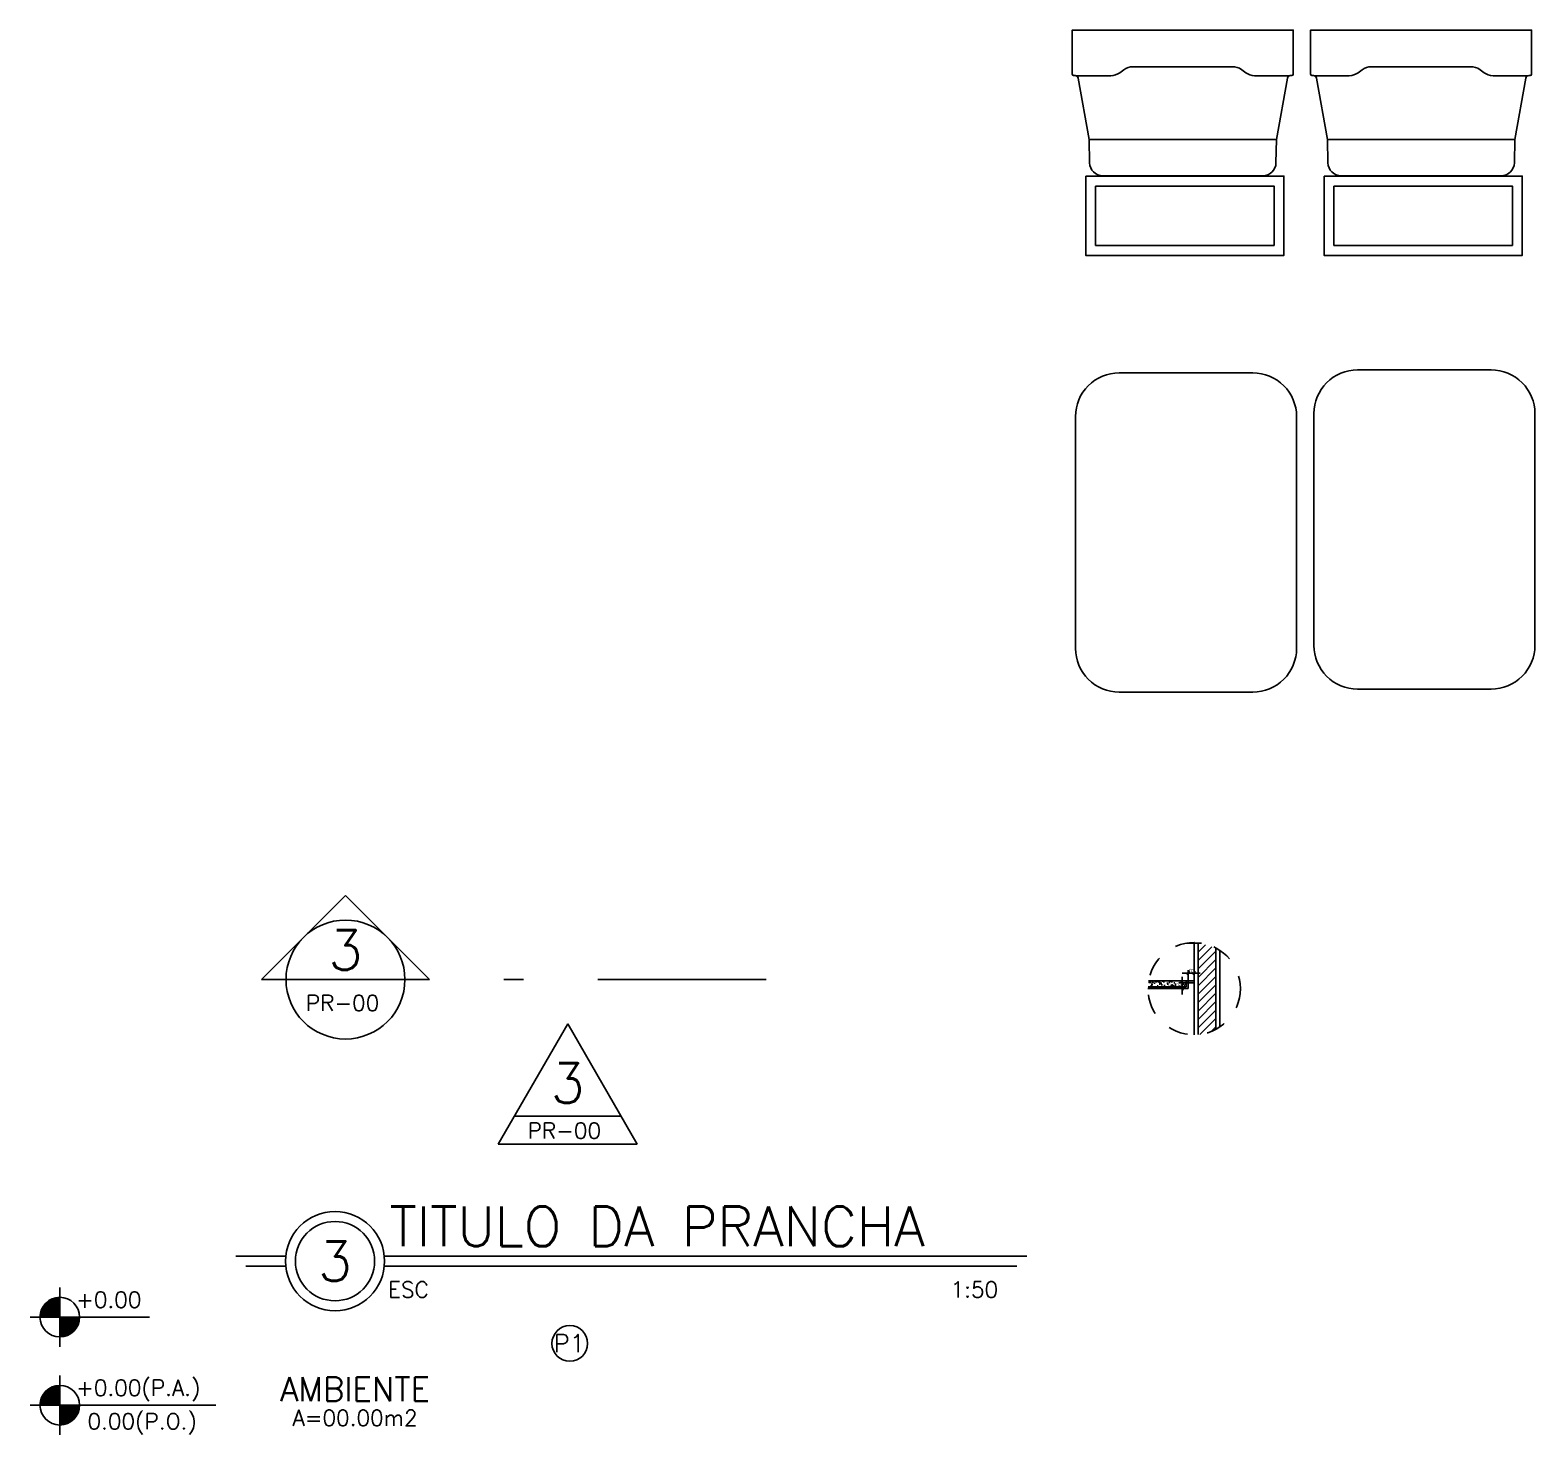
# Model space of a CAD drawing. Header units: millimetres. Extents: x 1974 to 2225, y 1614 to 1800.
# Drawn here: x 1998.93 to 2006.52, y 1648.82 to 1655.91 of the extents above; entities that cross this region are included whole.
import ezdxf
from ezdxf.enums import TextEntityAlignment as Align

# ---------------------------------------------------------------- set-up
doc = ezdxf.new("R2010")
doc.units = ezdxf.units.MM
doc.header["$LTSCALE"] = 0.03
doc.header["$PDMODE"] = 34
doc.linetypes.add('DASHDOT', pattern=[25.4, 12.7, -6.35, 0, -6.35])
doc.linetypes.add('HIDDEN', pattern=[9.525, 6.35, -3.175])
for name, color, linetype in [('COTA Forro', 250, 'Continuous'), ('Forro de Gesso', 3, 'Continuous'), ('PL09', 9, 'Continuous'), ('PL3', 3, 'Continuous'), ('PL6', 6, 'Continuous'), ('Texto', 4, 'Continuous')]:
    doc.layers.add(name, color=color, linetype=linetype)
doc.styles.add('AMB50', font='ROMANS.SHX', dxfattribs={"height": 0.12})
doc.styles.add('COTA50', font='ROMANS.shx', dxfattribs={"height": 0.08})
doc.styles.get("Standard").update_dxf_attribs({"font": 'arial.ttf'})
doc.styles.add('TIT50', font='ROMANS.SHX', dxfattribs={"height": 0.2})
doc.dimstyles.new('TICK01', dxfattribs={"dimscale": 0, "dimtxt": 2, "dimasz": 1.5, "dimexe": 0.18, "dimexo": 0.06, "dimgap": 0.09, "dimtad": 1, "dimzin": 4, "dimdsep": 46, "dimtxsty": 'Standard', "dimblk": 'TICK1', "dimcen": 0.09, "dimclrd": 256, "dimclre": 256, "dimclrt": 4, "dimaunit": 1, "dimadec": 0, "dimazin": 0, "dimtfac": 1, "dimtix": 1, "dimtmove": 2, "dimatfit": 3, "dimldrblk": 'TICK1', "dimfxl": 1, "dimtolj": 1, "dimtzin": 12, "dimarcsym": 0})

# ---------------------------------------------------------------- blocks, each defined once
blk = doc.blocks.new('CORTE50')
at = {"layer": 'PL3'}
for p, q in [((-0.4243, 0), (0, 0.4243)), ((0.4243, 0), (0, 0.4243)), ((0.4243, 0), (-0.4243, 0)), ((0.8985, 0), (0.7985, 0)), ((2.1213, 0), (1.2728, 0))]:
    blk.add_line(p, q, dxfattribs=at)
blk.add_circle((0, 0), 0.3, dxfattribs=at)
blk = doc.blocks.new('VISTA50')
at = {"layer": 'PL3'}
for p, q in [((0, 0), (-0.35, -0.6062)), ((0.35, -0.6062), (0, 0)), ((-0.2692, -0.4662), (0.2692, -0.4662)), ((-0.35, -0.6062), (0.35, -0.6062))]:
    blk.add_line(p, q, dxfattribs=at)
blk = doc.blocks.new('CX1000LT')
for p, q in [((0.3175, 0.52), (0.2975, 0.535)), ((0.5401, 0.505), (0.3625, 0.505)), ((-0.4721, 0.183), (0.4721, 0.183))]:
    blk.add_line(p, q)
blk.add_lwpolyline([(0.5575, 0.5124), (0.5575, 0.735), (-0.5575, 0.735), (-0.5575, 0.5124, 0.409111), (-0.5506, 0.5054), (-0.5424, 0.5052, -0.35809), (-0.5279, 0.4929), (-0.4721, 0.183), (-0.4701, 0.0658, 0.409111), (-0.4031, 0), (0.4031, 0, 0.409111), (0.4701, 0.0658), (0.4721, 0.183), (0.5279, 0.4929, -0.35809), (0.5424, 0.5052), (0.5506, 0.5054, 0.409111)], format="xyb", close=True)
blk.add_lwpolyline([(-0.5401, 0.505), (-0.3625, 0.505, 0.162278), (-0.3175, 0.52), (-0.2975, 0.535, -0.162278), (-0.2525, 0.55), (0.2475, 0.55, -0.179444), (0.2975, 0.5352)], format="xyb")
blk.add_arc((0.3625, 0.58), 0.075, 233.1301, 270)
blk = doc.blocks.new('TICK1')
for p, q in [((-1, 0), (1, 0)), ((0.5, 0.5), (-0.5, -0.5)), ((0, 1), (0, -1))]:
    blk.add_line(p, q)
blk = doc.blocks.new('*D818')
at = {"layer": 'COTA Forro', "linetype": 'HIDDEN', "lineweight": -2, "transparency": 16777216}
for p, q in [((2004.7697, 1651.1026), (2004.7374, 1651.1026)), ((2004.7697, 1651.0726), (2004.7374, 1651.0726))]:
    blk.add_line(p, q, dxfattribs=at)
at = {"layer": 'COTA Forro', "lineweight": -2, "transparency": 16777216}
for p, q in [((2004.7392, 1651.1176), (2004.7392, 1651.1326)), ((2004.7392, 1651.0726), (2004.7392, 1651.1026)), ((2004.7392, 1651.0576), (2004.7392, 1651.0426))]:
    blk.add_line(p, q, dxfattribs=at)
at = {"layer": 'DEFPOINTS', "color": 0, "transparency": 16777216}
for p in [(2004.7392, 1651.1026), (2004.7703, 1651.1026), (2004.7703, 1651.0726)]:
    blk.add_point(p, dxfattribs=at)
at = {"layer": 'COTA Forro', "lineweight": -2, "transparency": 16777216, "xscale": 0.015, "yscale": 0.015, "zscale": 0.015}
for p, rotation in [((2004.7392, 1651.1026), 270), ((2004.7392, 1651.0726), 90)]:
    blk.add_blockref('TICK1', p, dxfattribs=dict(at, rotation=rotation))
at = {"layer": 'COTA Forro', "color": 4, "transparency": 16777216, "insert": (2004.728, 1651.0876), "char_height": 0.02, "attachment_point": 5, "rotation": 90}
blk.add_mtext('\\A1;.03', dxfattribs=at)
blk = doc.blocks.new('*D819')
at = {"layer": 'COTA Forro', "linetype": 'HIDDEN', "lineweight": -2, "transparency": 16777216}
for p, q in [((2004.7703, 1651.1032), (2004.7703, 1651.153)), ((2004.8003, 1651.1214), (2004.8003, 1651.153))]:
    blk.add_line(p, q, dxfattribs=at)
at = {"layer": 'COTA Forro', "lineweight": -2, "transparency": 16777216}
for p, q in [((2004.7553, 1651.1512), (2004.7403, 1651.1512)), ((2004.7703, 1651.1512), (2004.8003, 1651.1512)), ((2004.8153, 1651.1512), (2004.8303, 1651.1512))]:
    blk.add_line(p, q, dxfattribs=at)
at = {"layer": 'DEFPOINTS', "color": 0, "transparency": 16777216}
for p in [(2004.7703, 1651.1026), (2004.8003, 1651.1512), (2004.8003, 1651.1208)]:
    blk.add_point(p, dxfattribs=at)
at = {"layer": 'COTA Forro', "lineweight": -2, "transparency": 16777216, "xscale": 0.015, "yscale": 0.015, "zscale": 0.015}
blk.add_blockref('TICK1', (2004.7703, 1651.1512), dxfattribs=at)
at = {"layer": 'COTA Forro', "lineweight": -2, "transparency": 16777216, "xscale": 0.015, "yscale": 0.015, "zscale": 0.015, "rotation": 180}
blk.add_blockref('TICK1', (2004.8003, 1651.1512), dxfattribs=at)
at = {"layer": 'COTA Forro', "color": 4, "transparency": 16777216, "insert": (2004.7853, 1651.1623), "char_height": 0.02, "attachment_point": 5}
blk.add_mtext('\\A1;.03', dxfattribs=at)

msp = doc.modelspace()

# ---------------------------------------------------------------- hatches: boundary and pattern name
at = {"layer": 'Forro de Gesso'}
h = msp.add_hatch(dxfattribs=at)
h.set_pattern_fill('_USER', color=251, scale=0.03, angle=45, pattern_type=0)
h.set_pattern_definition([(45, (1340.733474, 777.71071), (-0.0212132034, 0.0212132034), [])])
edge = h.paths.add_edge_path()
edge.add_line((2004.9103, 1651.278), (2004.8203, 1651.3047))
edge.add_line((2004.8203, 1651.3047), (2004.8203, 1650.8405))
edge.add_arc((2004.8003, 1651.0726), 0.233, 274.92439, 298.17237)
edge.add_line((2004.9103, 1650.8672), (2004.9103, 1651.278))
h = msp.add_hatch(color=9, dxfattribs=at)
h.dxf.hatch_style = 1
h.paths.add_polyline_path([(2004.7703, 1651.0726), (2004.7703, 1651.1026), (2004.8003, 1651.1026), (2004.8003, 1651.1126), (2004.7603, 1651.1126), (2004.7603, 1651.0826), (2004.5675, 1651.0826, 0.010734), (2004.5673, 1651.0726)])
h = msp.add_hatch(dxfattribs=at)
h.set_pattern_fill('AR-SAND', color=251, scale=0.0005)
h.set_pattern_definition([(37.5, (1340.4807, 777.952839), (-0.00080001565, 0.02447066187), [0, -0.019304, 0, -0.02159, 0, -0.0206375]), (7.5, (1340.4807, 777.95284), (0.0224761642, 0.035841255), [0, -0.010414, 0, -0.017399, 0, -0.0066675]), (327.5, (1340.46508, 777.952839), (0.0395496185, 7.185923e-05), [0, -0.00635, 0, -0.02286, 0, -0.029845]), (317.5, (1340.46508, 777.95284), (0.0381778226, 0.0111464662), [0, -0.003175, 0, -0.014986, 0, -0.017145])])
h.paths.add_polyline_path([(2004.7603, 1651.0826), (2004.7603, 1651.1126), (2004.5707, 1651.1126, 0.032412), (2004.5675, 1651.0826)])

# ---------------------------------------------------------------- linework, layer by layer
at = {"color": 6}
for p, q in [((1999.9664, 1649.7228), (2000.2177, 1649.7228)), ((2000.7152, 1649.7228), (2003.9561, 1649.7228))]:
    msp.add_line(p, q, dxfattribs=at)
at = {"color": 2}
for p, q in [((2000.0164, 1649.6728), (2000.2177, 1649.6728)), ((2000.7152, 1649.6728), (2003.9061, 1649.6728))]:
    msp.add_line(p, q, dxfattribs=at)
at = {"color": 6}
msp.add_circle((2000.4664, 1649.6978), 0.25, dxfattribs=at)
at = {"color": 2}
msp.add_circle((2000.4664, 1649.6978), 0.2, dxfattribs=at)
at = {"layer": 'Forro de Gesso', "color": 2}
for p, q in [((2004.7631, 1651.3026), (2004.8375, 1651.3026)), ((2004.8003, 1651.3026), (2004.8003, 1650.8396)), ((2004.9303, 1651.2659), (2004.9303, 1650.8792))]:
    msp.add_line(p, q, dxfattribs=at)
at = {"layer": 'Forro de Gesso', "color": 6}
for p, q in [((2004.8203, 1651.3026), (2004.8203, 1650.8405)), ((2004.9103, 1651.278), (2004.9103, 1650.8672)), ((2004.7603, 1651.1126), (2004.5707, 1651.1126))]:
    msp.add_line(p, q, dxfattribs=at)
at = {"layer": 'Forro de Gesso'}
for p, q in [((2004.5675, 1651.0826), (2004.7603, 1651.0826)), ((2004.7603, 1651.1126), (2004.8003, 1651.1126)), ((2004.7603, 1651.1126), (2004.7603, 1651.0826)), ((2004.7703, 1651.1026), (2004.8003, 1651.1026)), ((2004.7703, 1651.1026), (2004.7703, 1651.0726)), ((2004.5673, 1651.0726), (2004.7703, 1651.0726))]:
    msp.add_line(p, q, dxfattribs=at)
at = {"layer": 'Forro de Gesso', "color": 6, "linetype": 'DASHDOT', "ltscale": 0.1}
msp.add_circle((2004.8003, 1651.0726), 0.233, dxfattribs=at)
at = {"layer": 'PL09', "const_width": 0.1}
for points in [[(1999.0783, 1649.4656, 0.414214), (1999.0283, 1649.4156, 1)], [(1999.0783, 1649.3656, 0.414214), (1999.1283, 1649.4156, 1)], [(1999.0783, 1649.0212, 0.414214), (1999.0283, 1648.9712, 1)], [(1999.0783, 1648.9212, 0.414214), (1999.1283, 1648.9712, 1)]]:
    msp.add_lwpolyline(points, format="xyb", dxfattribs=at)
at = {"layer": 'PL3'}
for p, q in [((1999.0783, 1649.2656), (1999.0783, 1649.5656)), ((1998.9283, 1649.4156), (1999.5308, 1649.4156)), ((1999.0783, 1648.8212), (1999.0783, 1649.1212)), ((1998.9283, 1648.9712), (1999.8652, 1648.9712))]:
    msp.add_line(p, q, dxfattribs=at)
for centre, radius in [((1999.0783, 1649.4156), 0.1), ((2001.6508, 1649.2827), 0.09), ((1999.0783, 1648.9712), 0.1)]:
    msp.add_circle(centre, radius, dxfattribs=at)
at = {"layer": 'PL6'}
for points in [[(2004.2534, 1655.172), (2004.2534, 1654.772), (2005.2534, 1654.772), (2005.2534, 1655.172)], [(2004.3034, 1655.122), (2004.3034, 1654.822), (2005.2034, 1654.822), (2005.2034, 1655.122)], [(2005.4557, 1655.172), (2005.4557, 1654.772), (2006.4557, 1654.772), (2006.4557, 1655.172)], [(2005.5057, 1655.122), (2005.5057, 1654.822), (2006.4057, 1654.822), (2006.4057, 1655.122)]]:
    msp.add_lwpolyline(points, close=True, dxfattribs=at)
for points in [[(2005.4042, 1652.8041, 0.414214), (2005.6242, 1652.5841), (2006.2992, 1652.5841, 0.414214), (2006.5192, 1652.8041), (2006.5192, 1653.9741, 0.414214), (2006.2992, 1654.1941), (2005.6242, 1654.1941, 0.414214), (2005.4042, 1653.9741)], [(2004.2018, 1652.7891, 0.414214), (2004.4218, 1652.5691), (2005.0968, 1652.5691, 0.414214), (2005.3168, 1652.7891), (2005.3168, 1653.9591, 0.414214), (2005.0968, 1654.1791), (2004.4218, 1654.1791, 0.414214), (2004.2018, 1653.9591)]]:
    msp.add_lwpolyline(points, format="xyb", close=True, dxfattribs=at)

# ---------------------------------------------------------------- block references
at = {"layer": 'PL3'}
for name, p in [('CORTE50', (2000.5193, 1651.1186)), ('VISTA50', (2001.6402, 1650.8947))]:
    msp.add_blockref(name, p, dxfattribs=at)
at = {"layer": 'PL6'}
for p in [(2004.743, 1655.1736), (2005.9453, 1655.1736)]:
    msp.add_blockref('CX1000LT', p, dxfattribs=at)

# ---------------------------------------------------------------- texts
at = {"layer": 'Texto', "style": 'TIT50'}
for p in [(2000.5193, 1651.2675), (2001.6402, 1650.5959), (2000.4664, 1649.6978)]:
    msp.add_text('3', height=0.2, dxfattribs=at).set_placement(p, align=Align.MIDDLE)
at = {"layer": 'Texto'}
for s, height, style, p in [('PR-00', 0.08, 'COTA50', (2000.3194, 1650.9604)), ('PR-00', 0.08, 'COTA50', (2001.4383, 1650.3165)), ('TITULO DA PRANCHA', 0.2, 'TIT50', (2000.7414, 1649.7728)), ('ESC', 0.08, 'COTA50', (2000.7341, 1649.5145)), ('1:50', 0.08, 'COTA50', (2003.5715, 1649.5145)), ('+0.00', 0.08, 'COTA50', (1999.1607, 1649.463)), ('+0.00(P.A.)', 0.08, 'COTA50', (1999.1607, 1649.0187)), (' 0.00(P.O.)', 0.08, 'COTA50', (1999.1629, 1648.8499))]:
    msp.add_text(s, height=height, dxfattribs=dict(at, style=style)).set_placement(p)
for s, height, style, p in [('P1', 0.09, 'AMB50', (2001.6484, 1649.2379)), ('AMBIENTE', 0.12, 'AMB50', (2000.5678, 1648.992)), ('A=00.00m2', 0.08, 'COTA50', (2000.5678, 1648.867))]:
    msp.add_text(s, height=height, dxfattribs=dict(at, style=style)).set_placement(p, align=Align.CENTER)

# ---------------------------------------------------------------- dimensions: what is measured, and where the dimension line sits
at = {"layer": 'COTA Forro'}
dim = msp.add_linear_dim(base=(2004.8003, 1651.1512), p1=(2004.7703, 1651.1026), p2=(2004.8003, 1651.1208), dimstyle='TICK01', override={"dimscale": 0.01}, dxfattribs=at)
dim.commit()
dim.dimension.update_dxf_attribs({"geometry": '*D819', "text_midpoint": (2004.7853, 1651.1623)})
dim = msp.add_linear_dim(base=(2004.7392, 1651.1026), p1=(2004.7703, 1651.0726), p2=(2004.7703, 1651.1026), angle=90, dimstyle='TICK01', override={"dimscale": 0.01}, dxfattribs=at)
dim.commit()
dim.dimension.update_dxf_attribs({"geometry": '*D818', "text_midpoint": (2004.728, 1651.0876)})

doc.saveas('drawing.dxf')
